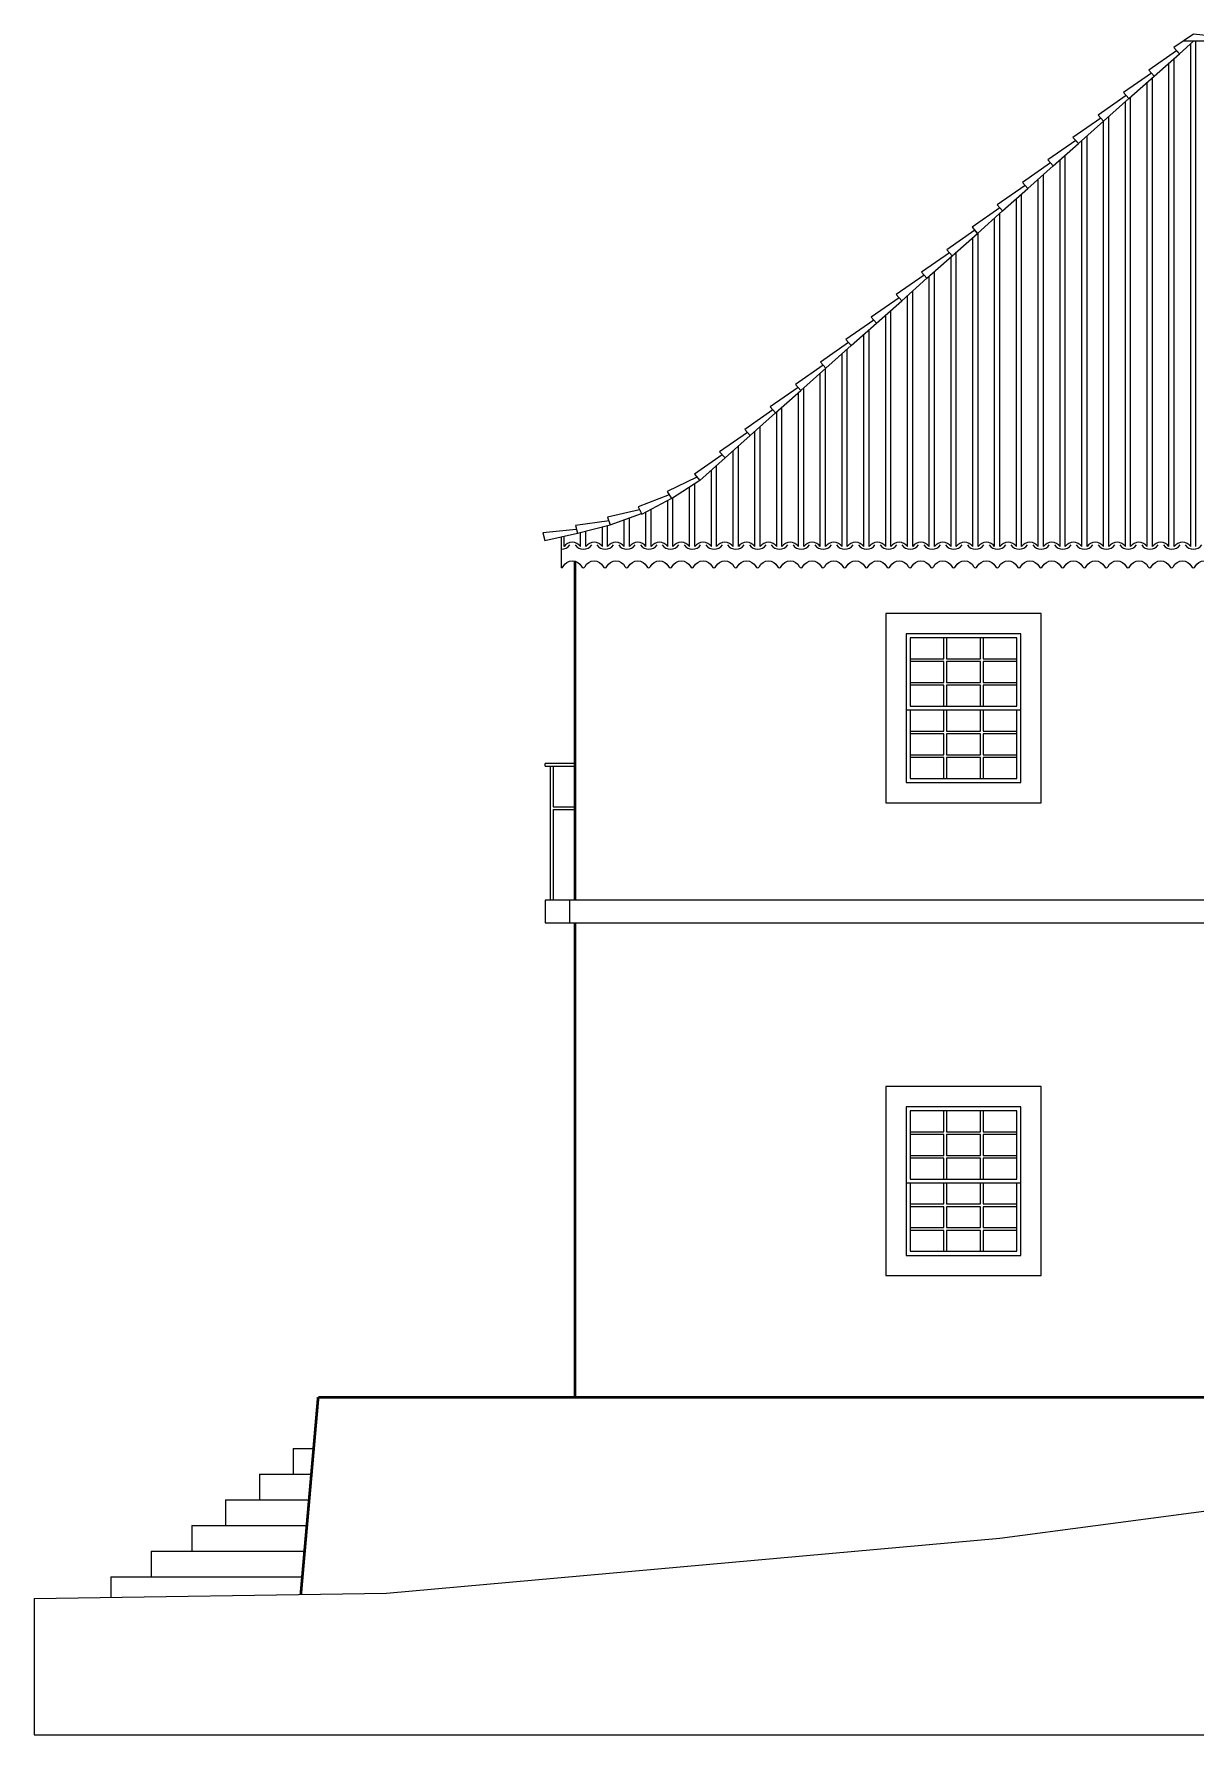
# Model space of a CAD drawing. Extents: x 18300 to 45581, y 436 to 7791.
# Drawn here: x 42438 to 43298, y 6037 to 7296 of the extents above; entities that cross this region are included whole.
import ezdxf

# ---------------------------------------------------------------- set-up
doc = ezdxf.new("R2010")
doc.units = 0
doc.layers.add('PAREDE', color=7, linetype='CONTINUOUS')
doc.layers.add('PAREDE_FINA', color=7, linetype='CONTINUOUS')

msp = doc.modelspace()

# ---------------------------------------------------------------- linework, layer by layer
at = {"layer": 'PAREDE', "const_width": 2}
for points in [[(42838.61, 6905.39), (42838.61, 6654.67)], [(42838.61, 6637.67), (42838.61, 6286.67)], [(42635.75, 6140.66), (42648.61, 6286.67)], [(42648.61, 6286.67), (44854.89, 6286.67)]]:
    msp.add_lwpolyline(points, dxfattribs=at)
at = {"layer": 'PAREDE_FINA'}
for points in [[(43296.38, 7295.62), (43281.85, 7285.52), (43285.84, 7281.03), (43296.67, 7290.67)], [(43289.26, 7290.67), (43312.61, 7290.67), (43312.61, 7293.67), (43296.38, 7295.62)], [(43298.14, 6916.29), (43298.14, 7290.67)], [(43282.02, 6916.29), (43282.02, 7277.63)], [(43294.29, 6916.29), (43294.29, 7288.55)], [(43278.17, 6916.29), (43278.17, 7274.21)], [(43262.04, 6916.29), (43262.04, 7259.86)], [(43265.89, 6916.29), (43265.89, 7263.29)], [(43245.92, 6916.29), (43245.92, 7245.51)], [(43249.77, 6916.29), (43249.77, 7248.94)], [(43229.79, 6916.29), (43229.79, 7231.16)], [(43233.65, 6916.29), (43233.65, 7234.59)], [(43213.67, 6916.29), (43213.67, 7216.82)], [(43217.52, 6916.29), (43217.52, 7220.24)], [(43197.55, 6916.29), (43197.55, 7202.47)], [(43201.4, 6916.29), (43201.4, 7205.9)], [(43185.27, 6916.29), (43185.27, 7191.55)], [(43169.15, 6916.29), (43169.15, 7177.2)], [(43181.42, 6916.29), (43181.42, 7188.12)], [(43165.3, 6916.29), (43165.3, 7173.77)], [(43149.17, 6916.29), (43149.17, 7159.43)], [(43153.02, 6916.29), (43153.02, 7162.85)], [(43133.05, 6916.29), (43133.05, 7145.08)], [(43136.9, 6916.29), (43136.9, 7148.51)], [(43116.92, 6916.29), (43116.92, 7130.73)], [(43120.77, 6916.29), (43120.77, 7134.16)], [(43100.8, 6916.29), (43100.8, 7116.38)], [(43104.65, 6916.29), (43104.65, 7119.81)], [(43084.67, 6916.29), (43084.67, 7102.04)], [(43088.52, 6916.29), (43088.52, 7105.46)], [(43072.4, 6916.29), (43072.4, 7091.12)], [(43056.28, 6916.29), (43056.28, 7076.77)], [(43068.55, 6916.29), (43068.55, 7087.69)], [(43052.42, 6916.29), (43052.42, 7073.34)], [(43036.3, 6916.29), (43036.3, 7058.99)], [(43040.15, 6916.29), (43040.15, 7062.42)], [(43020.18, 6916.29), (43020.18, 7044.65)], [(43024.03, 6916.29), (43024.03, 7048.07)], [(43004.05, 6916.29), (43004.05, 7030.3)], [(43007.9, 6916.29), (43007.9, 7033.73)], [(42987.93, 6916.29), (42987.93, 7015.95)], [(42991.78, 6916.29), (42991.78, 7019.38)], [(42971.8, 6916.29), (42971.8, 7001.6)], [(42975.65, 6916.29), (42975.65, 7005.03)], [(42955.68, 6916.29), (42955.68, 6987.26)], [(42959.53, 6916.29), (42959.53, 6990.68)], [(42943.4, 6916.29), (42943.4, 6976.34)], [(42928.91, 6967.61), (42906.74, 6956.9), (42909.98, 6951.85), (42931.03, 6965.33)], [(42927.28, 6916.29), (42927.28, 6962.92)], [(42939.55, 6916.29), (42939.55, 6972.91)], [(42908.32, 6954.44), (42885.34, 6945.62), (42888.15, 6940.32), (42910.25, 6951.99), (42910.24, 6952.01)], [(42907.3, 6916.29), (42907.3, 6950.44)], [(42911.15, 6916.29), (42911.15, 6952.6)], [(42923.43, 6916.29), (42923.43, 6960.46)], [(42886.5, 6943.44), (42862.72, 6938.12), (42864.72, 6932.46), (42887.96, 6940.67)], [(42878.91, 6916.29), (42878.91, 6937.47)], [(42891.18, 6916.29), (42891.18, 6941.92)], [(42895.03, 6916.29), (42895.03, 6943.95)], [(42839.4, 6928.99), (42814.9, 6926.49), (42816.22, 6920.64), (42840.61, 6926.12)], [(42842.81, 6916.29), (42842.81, 6926.69)], [(42846.66, 6916.29), (42846.66, 6927.7)], [(42858.93, 6916.29), (42858.93, 6930.94)], [(42862.78, 6916.29), (42862.78, 6931.95)], [(42875.05, 6916.29), (42875.05, 6936.11)], [(42828.61, 6900.64), (42828.61, 6923.42)], [(42830.53, 6916.29), (42830.53, 6923.85)], [(43165.61, 6798.17), (43165.61, 6848.67), (43086.61, 6848.67), (43086.61, 6798.17)], [(43111.61, 6833.17), (43111.61, 6848.67)], [(43113.61, 6848.67), (43113.61, 6833.17)], [(43138.61, 6833.17), (43138.61, 6848.67)], [(43140.61, 6848.67), (43140.61, 6833.17)], [(43086.61, 6833.17), (43111.61, 6833.17)], [(43111.61, 6831.17), (43086.61, 6831.17)], [(43111.61, 6815.67), (43111.61, 6831.17)], [(43113.61, 6833.17), (43138.61, 6833.17)], [(43138.61, 6831.17), (43113.61, 6831.17)], [(43113.61, 6831.17), (43113.61, 6815.67)], [(43138.61, 6815.67), (43138.61, 6831.17)], [(43140.61, 6833.17), (43165.61, 6833.17)], [(43165.61, 6831.17), (43140.61, 6831.17)], [(43140.61, 6831.17), (43140.61, 6815.67)], [(43086.61, 6815.67), (43111.61, 6815.67)], [(43111.61, 6813.67), (43086.61, 6813.67)], [(43111.61, 6798.17), (43111.61, 6813.67)], [(43113.61, 6815.67), (43138.61, 6815.67)], [(43113.61, 6813.67), (43113.61, 6798.17)], [(43138.61, 6813.67), (43113.61, 6813.67)], [(43138.61, 6798.17), (43138.61, 6813.67)], [(43140.61, 6815.67), (43165.61, 6815.67)], [(43140.61, 6813.67), (43140.61, 6798.17)], [(43165.61, 6813.67), (43140.61, 6813.67)], [(43168.61, 6795.17), (43083.61, 6795.17)], [(43086.61, 6798.17), (43165.61, 6798.17)], [(43086.61, 6795.17), (43086.61, 6744.67), (43165.61, 6744.67), (43165.61, 6795.17)], [(43111.61, 6779.67), (43111.61, 6795.17)], [(43113.61, 6795.17), (43113.61, 6779.67)], [(43138.61, 6779.67), (43138.61, 6795.17)], [(43140.61, 6795.17), (43140.61, 6779.67)], [(43086.61, 6779.67), (43111.61, 6779.67)], [(43111.61, 6777.67), (43086.61, 6777.67)], [(43111.61, 6762.17), (43111.61, 6777.67)], [(43113.61, 6779.67), (43138.61, 6779.67)], [(43113.61, 6777.67), (43113.61, 6762.17)], [(43138.61, 6777.67), (43113.61, 6777.67)], [(43138.61, 6762.17), (43138.61, 6777.67)], [(43140.61, 6779.67), (43165.61, 6779.67)], [(43165.61, 6777.67), (43140.61, 6777.67)], [(43140.61, 6777.67), (43140.61, 6762.17)], [(43086.61, 6762.17), (43111.61, 6762.17)], [(43113.61, 6762.17), (43138.61, 6762.17)], [(43140.61, 6762.17), (43165.61, 6762.17)], [(42838.61, 6755.67), (42816.61, 6755.67)], [(42816.61, 6753.67), (42816.61, 6755.67)], [(42816.61, 6753.67), (42838.61, 6753.67)], [(42820.61, 6654.67), (42820.61, 6753.67)], [(42822.61, 6753.67), (42822.61, 6723.67)], [(43111.61, 6760.17), (43086.61, 6760.17)], [(43111.61, 6744.67), (43111.61, 6760.17)], [(43113.61, 6760.17), (43113.61, 6744.67)], [(43138.61, 6760.17), (43113.61, 6760.17)], [(43138.61, 6744.67), (43138.61, 6760.17)], [(43140.61, 6760.17), (43140.61, 6744.67)], [(43165.61, 6760.17), (43140.61, 6760.17)], [(42822.61, 6723.67), (42838.61, 6723.67)], [(42822.61, 6721.67), (42822.61, 6654.67)], [(42822.61, 6721.67), (42838.61, 6721.67)], [(42816.61, 6654.67), (42816.61, 6637.67)], [(43758.61, 6654.67), (42816.61, 6654.67)], [(42834.61, 6654.67), (42834.61, 6637.67)], [(42816.61, 6637.67), (43758.61, 6637.67)], [(43165.61, 6448.17), (43165.61, 6498.67), (43086.61, 6498.67), (43086.61, 6448.17)], [(43111.61, 6483.17), (43111.61, 6498.67)], [(43113.61, 6498.67), (43113.61, 6483.17)], [(43138.61, 6483.17), (43138.61, 6498.67)], [(43140.61, 6498.67), (43140.61, 6483.17)], [(43086.61, 6483.17), (43111.61, 6483.17)], [(43111.61, 6481.17), (43086.61, 6481.17)], [(43111.61, 6465.67), (43111.61, 6481.17)], [(43113.61, 6483.17), (43138.61, 6483.17)], [(43113.61, 6481.17), (43113.61, 6465.67)], [(43138.61, 6481.17), (43113.61, 6481.17)], [(43138.61, 6465.67), (43138.61, 6481.17)], [(43140.61, 6483.17), (43165.61, 6483.17)], [(43165.61, 6481.17), (43140.61, 6481.17)], [(43140.61, 6481.17), (43140.61, 6465.67)], [(43086.61, 6465.67), (43111.61, 6465.67)], [(43111.61, 6463.67), (43086.61, 6463.67)], [(43111.61, 6448.17), (43111.61, 6463.67)], [(43113.61, 6465.67), (43138.61, 6465.67)], [(43113.61, 6463.67), (43113.61, 6448.17)], [(43138.61, 6463.67), (43113.61, 6463.67)], [(43138.61, 6448.17), (43138.61, 6463.67)], [(43140.61, 6465.67), (43165.61, 6465.67)], [(43165.61, 6463.67), (43140.61, 6463.67)], [(43140.61, 6463.67), (43140.61, 6448.17)], [(43086.61, 6448.17), (43165.61, 6448.17)], [(43168.61, 6445.17), (43083.61, 6445.17)], [(43086.61, 6445.17), (43086.61, 6394.67), (43165.61, 6394.67), (43165.61, 6445.17)], [(43111.61, 6429.67), (43111.61, 6445.17)], [(43113.61, 6445.17), (43113.61, 6429.67)], [(43138.61, 6429.67), (43138.61, 6445.17)], [(43140.61, 6445.17), (43140.61, 6429.67)], [(43086.61, 6429.67), (43111.61, 6429.67)], [(43111.61, 6427.67), (43086.61, 6427.67)], [(43111.61, 6412.17), (43111.61, 6427.67)], [(43113.61, 6429.67), (43138.61, 6429.67)], [(43113.61, 6427.67), (43113.61, 6412.17)], [(43138.61, 6427.67), (43113.61, 6427.67)], [(43138.61, 6412.17), (43138.61, 6427.67)], [(43140.61, 6429.67), (43165.61, 6429.67)], [(43165.61, 6427.67), (43140.61, 6427.67)], [(43140.61, 6427.67), (43140.61, 6412.17)], [(43086.61, 6412.17), (43111.61, 6412.17)], [(43111.61, 6410.17), (43086.61, 6410.17)], [(43111.61, 6394.67), (43111.61, 6410.17)], [(43113.61, 6412.17), (43138.61, 6412.17)], [(43113.61, 6410.17), (43113.61, 6394.67)], [(43138.61, 6410.17), (43113.61, 6410.17)], [(43138.61, 6394.67), (43138.61, 6410.17)], [(43140.61, 6412.17), (43165.61, 6412.17)], [(43165.61, 6410.17), (43140.61, 6410.17)], [(43140.61, 6410.17), (43140.61, 6394.67)], [(42438.35, 6137.8), (42699.18, 6141.58), (43153.11, 6182.46), (43648.57, 6247.91), (43984.24, 6286.67)], [(42630.14, 6248.67), (42645.26, 6248.67)], [(42630.14, 6248.67), (42630.14, 6229.67)], [(42605.14, 6229.67), (42605.14, 6210.67)], [(42605.14, 6229.67), (42643.59, 6229.67)], [(42580.14, 6210.67), (42580.14, 6191.67)], [(42580.14, 6210.67), (42641.91, 6210.67)], [(42555.14, 6191.67), (42555.14, 6172.67)], [(42555.14, 6191.67), (42640.24, 6191.67)], [(42525.14, 6172.67), (42525.14, 6153.67)], [(42525.14, 6172.67), (42638.57, 6172.67)], [(42495.14, 6153.67), (42495.14, 6138.62)], [(42495.14, 6153.67), (42636.89, 6153.67)], [(42438.35, 6137.8), (42438.35, 6036.67), (44854.89, 6036.67)]]:
    msp.add_lwpolyline(points, dxfattribs=at)
for points in [[(43263.17, 7268.9), (43267.16, 7264.41), (43285.84, 7281.03), (43283.85, 7283.27)], [(43244.5, 7252.28), (43248.49, 7247.8), (43267.16, 7264.41), (43265.17, 7266.66)], [(43225.82, 7235.66), (43229.81, 7231.18), (43248.49, 7247.8), (43246.49, 7250.04)], [(43207.14, 7219.04), (43211.13, 7214.56), (43229.81, 7231.18), (43227.82, 7233.42)], [(43188.47, 7202.42), (43192.46, 7197.94), (43211.13, 7214.56), (43209.14, 7216.8)], [(43169.79, 7185.8), (43173.78, 7181.32), (43192.46, 7197.94), (43190.46, 7200.18)], [(43151.11, 7169.19), (43155.1, 7164.7), (43173.78, 7181.32), (43171.78, 7183.56)], [(43132.44, 7152.57), (43136.43, 7148.09), (43155.1, 7164.7), (43153.11, 7166.94)], [(43113.76, 7135.95), (43117.75, 7131.47), (43136.43, 7148.09), (43134.43, 7150.33)], [(43095.08, 7119.33), (43099.07, 7114.85), (43117.75, 7131.47), (43115.75, 7133.71)], [(43076.41, 7102.71), (43080.39, 7098.23), (43099.07, 7114.85), (43097.08, 7117.09)], [(43057.73, 7086.09), (43061.72, 7081.61), (43080.39, 7098.23), (43078.4, 7100.47)], [(43039.05, 7069.47), (43043.04, 7064.99), (43061.72, 7081.61), (43059.72, 7083.85)], [(43020.38, 7052.86), (43024.36, 7048.37), (43043.04, 7064.99), (43041.05, 7067.23)], [(43001.7, 7036.24), (43005.69, 7031.76), (43024.36, 7048.37), (43022.37, 7050.62)], [(42983.02, 7019.62), (42987.01, 7015.14), (43005.69, 7031.76), (43003.69, 7034)], [(42964.35, 7003), (42968.33, 6998.52), (42987.01, 7015.14), (42985.02, 7017.38)], [(42945.67, 6986.38), (42949.66, 6981.9), (42968.33, 6998.52), (42966.34, 7000.76)], [(42926.99, 6969.76), (42930.98, 6965.28), (42949.66, 6981.9), (42947.66, 6984.14)], [(42839.02, 6931.89), (42840.55, 6926.09), (42864.72, 6932.46), (42863.96, 6935.36)], [(43068.61, 6726.67), (43183.61, 6726.67), (43183.61, 6866.67), (43068.61, 6866.67)], [(43083.61, 6741.67), (43168.61, 6741.67), (43168.61, 6851.67), (43083.61, 6851.67)], [(43068.61, 6376.67), (43183.61, 6376.67), (43183.61, 6516.67), (43068.61, 6516.67)], [(43083.61, 6391.67), (43168.61, 6391.67), (43168.61, 6501.67), (43083.61, 6501.67)]]:
    msp.add_lwpolyline(points, close=True, dxfattribs=at)
for points in [[(42828.61, 6900.64, 0.284915), (42829.95, 6901.47, -0.6201737), (42843.39, 6901.47, 0.284915), (42844.73, 6900.64)], [(42844.73, 6900.64, 0.284915), (42846.08, 6901.47, -0.6201737), (42859.51, 6901.47, 0.284915), (42860.86, 6900.64)], [(42860.86, 6900.64, 0.284915), (42862.2, 6901.47, -0.6201737), (42875.64, 6901.47, 0.284915), (42876.98, 6900.64)], [(42876.98, 6900.64, 0.284915), (42878.32, 6901.47, -0.6201737), (42891.76, 6901.47, 0.284915), (42893.1, 6900.64)], [(42893.1, 6900.64, 0.284915), (42894.45, 6901.47, -0.6201737), (42907.89, 6901.47, 0.284915), (42909.23, 6900.64)], [(42909.23, 6900.64, 0.284915), (42910.57, 6901.47, -0.6201737), (42924.01, 6901.47, 0.284915), (42925.35, 6900.64)], [(42925.35, 6900.64, 0.284915), (42926.7, 6901.47, -0.6201737), (42940.13, 6901.47, 0.284915), (42941.48, 6900.64)], [(42941.48, 6900.64, 0.284915), (42942.82, 6901.47, -0.6201737), (42956.26, 6901.47, 0.284915), (42957.6, 6900.64)], [(42957.6, 6900.64, 0.284915), (42958.95, 6901.47, -0.6201737), (42972.38, 6901.47, 0.284915), (42973.73, 6900.64)], [(42973.73, 6900.64, 0.284915), (42975.07, 6901.47, -0.6201737), (42988.51, 6901.47, 0.284915), (42989.85, 6900.64)], [(42989.85, 6900.64, 0.284915), (42991.2, 6901.47, -0.6201737), (43004.63, 6901.47, 0.284915), (43005.98, 6900.64)], [(43005.98, 6900.64, 0.284915), (43007.32, 6901.47, -0.6201737), (43020.76, 6901.47, 0.284915), (43022.1, 6900.64)], [(43022.1, 6900.64, 0.284915), (43023.44, 6901.47, -0.6201737), (43036.88, 6901.47, 0.284915), (43038.23, 6900.64)], [(43038.23, 6900.64, 0.284915), (43039.57, 6901.47, -0.6201737), (43053.01, 6901.47, 0.284915), (43054.35, 6900.64)], [(43054.35, 6900.64, 0.284915), (43055.69, 6901.47, -0.6201737), (43069.13, 6901.47, 0.284915), (43070.47, 6900.64)], [(43070.47, 6900.64, 0.284915), (43071.82, 6901.47, -0.6201737), (43085.26, 6901.47, 0.284915), (43086.6, 6900.64)], [(43086.6, 6900.64, 0.284915), (43087.94, 6901.47, -0.6201737), (43101.38, 6901.47, 0.284915), (43102.72, 6900.64)], [(43102.72, 6900.64, 0.284915), (43104.07, 6901.47, -0.6201737), (43117.5, 6901.47, 0.284915), (43118.85, 6900.64)], [(43118.85, 6900.64, 0.284915), (43120.19, 6901.47, -0.6201737), (43133.63, 6901.47, 0.284915), (43134.97, 6900.64)], [(43134.97, 6900.64, 0.284915), (43136.32, 6901.47, -0.6201737), (43149.75, 6901.47, 0.284915), (43151.1, 6900.64)], [(43151.1, 6900.64, 0.284915), (43152.44, 6901.47, -0.6201737), (43165.88, 6901.47, 0.284915), (43167.22, 6900.64)], [(43167.22, 6900.64, 0.284915), (43168.57, 6901.47, -0.6201737), (43182, 6901.47, 0.284915), (43183.35, 6900.64)], [(43183.35, 6900.64, 0.284915), (43184.69, 6901.47, -0.6201737), (43198.13, 6901.47, 0.284915), (43199.47, 6900.64)], [(43199.47, 6900.64, 0.284915), (43200.81, 6901.47, -0.6201737), (43214.25, 6901.47, 0.284915), (43215.6, 6900.64)], [(43215.6, 6900.64, 0.284915), (43216.94, 6901.47, -0.6201737), (43230.38, 6901.47, 0.284915), (43231.72, 6900.64)], [(43231.72, 6900.64, 0.284915), (43233.06, 6901.47, -0.6201737), (43246.5, 6901.47, 0.284915), (43247.84, 6900.64)], [(43247.84, 6900.64, 0.284915), (43249.19, 6901.47, -0.6201737), (43262.63, 6901.47, 0.284915), (43263.97, 6900.64)], [(43263.97, 6900.64, 0.284915), (43265.31, 6901.47, -0.6201737), (43278.75, 6901.47, 0.284915), (43280.09, 6900.64)], [(43280.09, 6900.64, 0.284915), (43281.44, 6901.47, -0.6201737), (43294.87, 6901.47, 0.284915), (43296.22, 6900.64)], [(43296.22, 6900.64, 0.284915), (43297.56, 6901.47, -0.6201737), (43311, 6901.47, 0.284915), (43312.34, 6900.64)]]:
    msp.add_lwpolyline(points, format="xyb", dxfattribs=at)
for centre, start, end in [((42828.75, 6921.82), 268.91097, 324.90934), ((42836.67, 6911.98), 35.09066, 144.90934), ((42844.87, 6921.82), 215.09066, 324.90934), ((42852.79, 6911.98), 35.09066, 144.90934), ((42861, 6921.82), 215.09066, 324.90934), ((42868.92, 6911.98), 35.09066, 144.90934), ((42877.12, 6921.82), 215.09066, 324.90934), ((42885.04, 6911.98), 35.09066, 144.90934), ((42893.25, 6921.82), 215.09066, 324.90934), ((42901.17, 6911.98), 35.09066, 144.90934), ((42909.37, 6921.82), 215.09066, 324.90934), ((42917.29, 6911.98), 35.09066, 144.90934), ((42925.5, 6921.82), 215.09066, 324.90934), ((42933.42, 6911.98), 35.09066, 144.90934), ((42941.62, 6921.82), 215.09066, 324.90934), ((42949.54, 6911.98), 35.09066, 144.90934), ((42957.75, 6921.82), 215.09066, 324.90934), ((42965.67, 6911.98), 35.09066, 144.90934), ((42973.87, 6921.82), 215.09066, 324.90934), ((42981.79, 6911.98), 35.09066, 144.90934), ((42989.99, 6921.82), 215.09066, 324.90934), ((42997.91, 6911.98), 35.09066, 144.90934), ((43006.12, 6921.82), 215.09066, 324.90934), ((43014.04, 6911.98), 35.09066, 144.90934), ((43022.24, 6921.82), 215.09066, 324.90934), ((43030.16, 6911.98), 35.09066, 144.90934), ((43038.37, 6921.82), 215.09066, 324.90934), ((43046.29, 6911.98), 35.09066, 144.90934), ((43054.49, 6921.82), 215.09066, 324.90934), ((43062.41, 6911.98), 35.09066, 144.90934), ((43070.62, 6921.82), 215.09066, 324.90934), ((43078.54, 6911.98), 35.09066, 144.90934), ((43086.74, 6921.82), 215.09066, 324.90934), ((43094.66, 6911.98), 35.09066, 144.90934), ((43102.87, 6921.82), 215.09066, 324.90934), ((43110.79, 6911.98), 35.09066, 144.90934), ((43118.99, 6921.82), 215.09066, 324.90934), ((43126.91, 6911.98), 35.09066, 144.90934), ((43135.12, 6921.82), 215.09066, 324.90934), ((43143.03, 6911.98), 35.09066, 144.90934), ((43151.24, 6921.82), 215.09066, 324.90934), ((43159.16, 6911.98), 35.09066, 144.90934), ((43167.36, 6921.82), 215.09066, 324.90934), ((43175.28, 6911.98), 35.09066, 144.90934), ((43183.49, 6921.82), 215.09066, 324.90934), ((43191.41, 6911.98), 35.09066, 144.90934), ((43199.61, 6921.82), 215.09066, 324.90934), ((43207.53, 6911.98), 35.09066, 144.90934), ((43215.74, 6921.82), 215.09066, 324.90934), ((43223.66, 6911.98), 35.09066, 144.90934), ((43231.86, 6921.82), 215.09066, 324.90934), ((43239.78, 6911.98), 35.09066, 144.90934), ((43247.99, 6921.82), 215.09066, 324.90934), ((43255.91, 6911.98), 35.09066, 144.90934), ((43264.11, 6921.82), 215.09066, 324.90934), ((43272.03, 6911.98), 35.09066, 144.90934), ((43280.24, 6921.82), 215.09066, 324.90934), ((43288.16, 6911.98), 35.09066, 144.90934), ((43296.36, 6921.82), 215.09066, 324.90934)]:
    msp.add_arc(centre, 7.5, start, end, dxfattribs=at)

doc.saveas('drawing.dxf')
